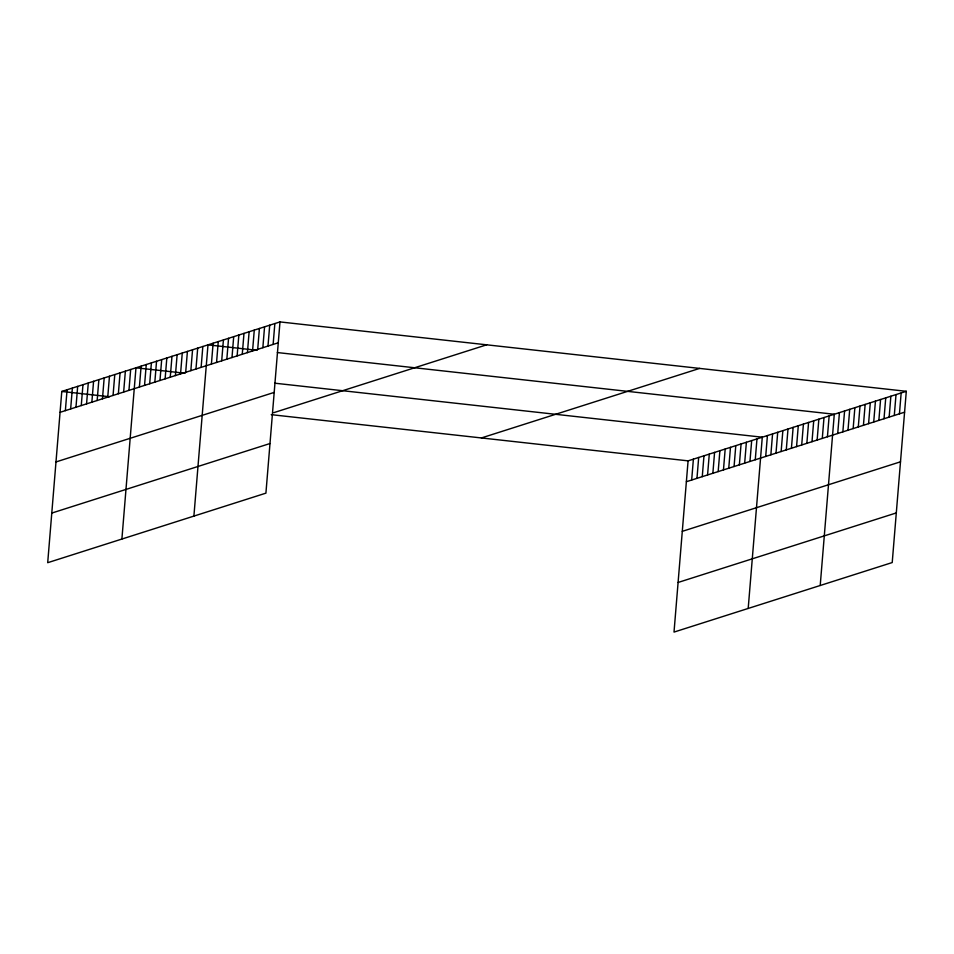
<?xml version="1.0" encoding="UTF-8"?>
<svg xmlns="http://www.w3.org/2000/svg" width="954" height="954" viewBox="0 0 954 954"><rect width="100%" height="100%" fill="white"/><g stroke="black" fill="none" stroke-linecap="round" stroke-linejoin="round"><path stroke-width="1.43" d="M279.987 321.915L61.783 391.45L47.7 562.693L265.916 493.146L279.987 321.915L906.3 391.307L892.217 562.55L674.013 632.085L688.084 460.854L906.3 391.307M65.361 410.637L67.078 389.757M70.656 408.944L72.373 388.075M75.962 407.251L77.679 386.382M81.257 405.569L82.974 384.689M86.564 403.876L88.281 383.007M91.858 402.194L93.575 381.314M97.153 400.501L98.87 379.632M102.46 398.808L104.177 377.939M107.754 397.126L109.471 376.246M113.061 395.433L114.778 374.564M118.356 393.74L120.073 372.871M123.65 392.058L125.368 371.189M128.957 390.365L130.674 369.496M121.897 539.046L135.969 367.803L185.112 373.252M139.403 387.038L141.12 366.169M144.543 385.404L146.26 364.523M149.683 383.758L151.4 362.89M154.834 382.125L156.551 361.244M159.974 380.479L161.691 359.61M165.114 378.845L166.831 357.977M170.265 377.2L171.982 356.331M175.405 375.566L177.122 354.697M180.544 373.932L182.262 353.052M185.696 372.287L187.413 351.418M190.836 370.653L192.553 349.772M195.975 369.007L197.693 348.138M201.127 367.373L202.832 346.493M193.9 516.102L207.984 344.859L257.127 350.309M211.406 364.094L213.124 343.225M216.558 362.448L218.263 341.58M221.698 360.815L223.415 339.946M226.837 359.181L228.555 338.3M231.989 357.535L233.694 336.667M237.129 355.902L238.846 335.021M242.268 354.256L243.985 333.387M247.42 352.622L249.125 331.742M252.56 350.977L254.277 330.108M257.699 349.343L259.416 328.462M262.851 347.697L264.556 326.828M267.991 346.063L269.708 325.195M273.13 344.418L274.847 323.549M691.674 480.029L693.391 459.16M696.969 478.348L698.686 457.467M702.263 476.654L703.98 455.785M707.57 474.961L709.287 454.092M712.865 473.279L714.582 452.399M718.171 471.586L719.888 450.717M723.466 469.905L725.183 449.024M728.761 468.211L730.478 447.343M734.067 466.518L735.784 445.649M739.362 464.836L741.079 443.956M744.669 463.143L746.386 442.274M749.963 461.45L751.68 440.581M755.258 459.768L756.975 438.9M748.198 608.449L762.282 437.206L274.728 383.186M765.704 456.441L767.421 435.561M770.856 454.796L772.561 433.927M775.996 453.162L777.713 432.293M781.135 451.516L782.852 430.648M786.275 449.883L787.992 429.014M791.426 448.249L793.144 427.368M796.566 446.603L798.283 425.734M801.706 444.969L803.423 424.089M806.857 443.324L808.575 422.455M811.997 441.69L813.714 420.809M817.137 440.044L818.854 419.176M822.288 438.411L824.006 417.53M827.428 436.765L829.145 415.896M820.213 585.494L834.285 414.263L277.352 352.551M837.719 433.486L839.437 412.617M842.859 431.852L844.576 410.983M847.999 430.218L849.716 409.338M853.15 428.573L854.867 407.704M858.29 426.939L860.007 406.058M863.43 425.293L865.147 404.424M868.581 423.659L870.298 402.779M873.721 422.014L875.438 401.145M878.861 420.38L880.578 399.511M884.012 418.734L885.729 397.866M889.152 417.101L890.869 396.232M894.292 415.467L896.009 394.586M899.443 413.821L901.16 392.953M60.066 412.319L278.282 342.784M55.988 461.939L274.192 392.404M273.762 412.665L486.671 344.811M51.778 513.073L269.994 443.527M481.4 437.946L699.616 368.411M686.367 481.722L904.583 412.188M682.289 531.342L900.504 461.808M678.091 582.465L896.307 512.93M61.783 391.45L109.471 396.733M271.222 414.656L688.084 460.854"/></g></svg>
